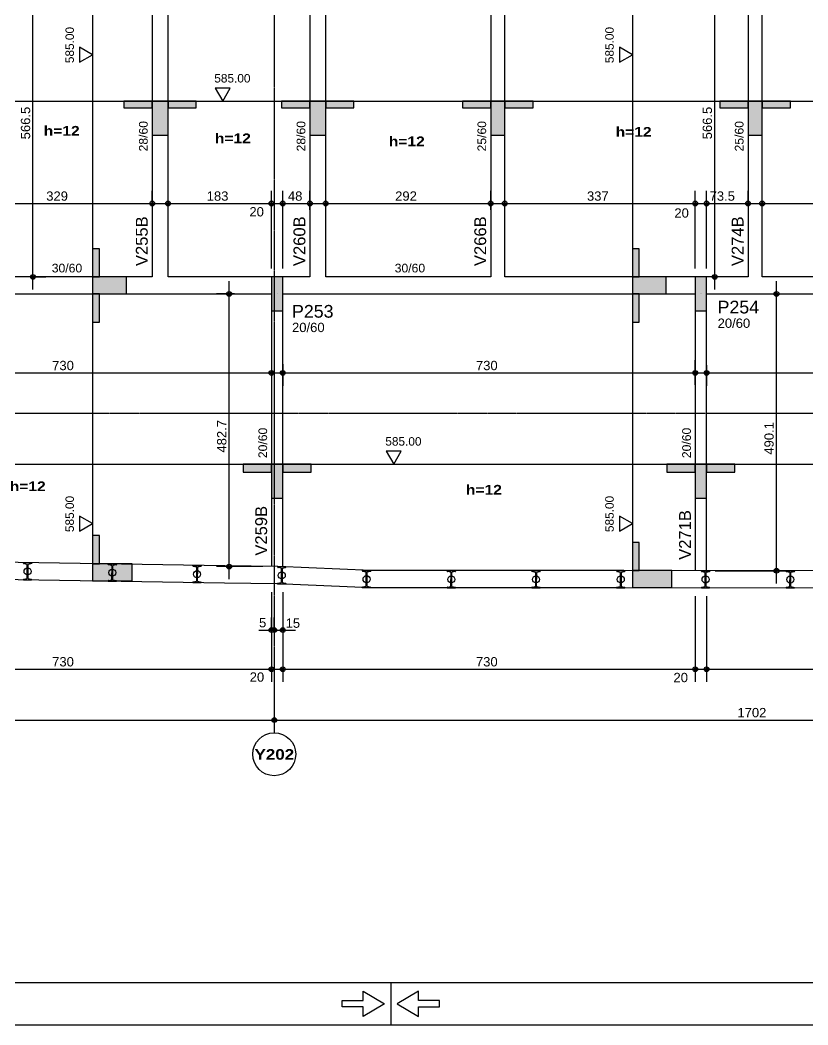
# Model space of a CAD drawing. Extents: x 0 to 13080, y 0 to 6750.
# Drawn here: x 4099 to 5493, y 0 to 1779 of the extents above; entities that cross this region are included whole.
import ezdxf

# ---------------------------------------------------------------- set-up
doc = ezdxf.new("R2010")
doc.units = 0
doc.header["$MEASUREMENT"] = 0
doc.linetypes.add('ESTILO_TQS_0007', pattern=[2.1, 1.5, -0.2, 0.2, -0.2])
for name, color, linetype in [('MTH-179', 1, 'CONTINUOUS'), ('MTH-202', 1, 'CONTINUOUS'), ('MTH-224', 4, 'CONTINUOUS'), ('MTH-230', 1, 'CONTINUOUS'), ('MTH-231', 1, 'CONTINUOUS'), ('MTH-242', 1, 'CONTINUOUS'), ('MTH-COTAS7', 31, 'CONTINUOUS'), ('MTH-DIM-PILAR', 3, 'CONTINUOUS'), ('MTH-DIM-VIGA', 3, 'CONTINUOUS'), ('MTH-EIXO-214', 4, 'CONTINUOUS'), ('MTH-FACE-VIGA', 7, 'CONTINUOUS'), ('MTH-LINHA-CORTE', 5, 'CONTINUOUS'), ('MTH-LINHA-SEÇÃO', 16, 'CONTINUOUS'), ('MTH-MARGEM', 5, 'CONTINUOUS'), ('MTH-PILAR-SEGUE', 5, 'CONTINUOUS'), ('MTH-SIMB_COTA', 3, 'CONTINUOUS'), ('MTH-SOMBRA21', 150, 'CONTINUOUS'), ('MTH-SOMBRA25', 253, 'CONTINUOUS'), ('MTH-TIT1-VIGA', 5, 'CONTINUOUS'), ('MTH-TXT', 4, 'CONTINUOUS'), ('MTH-TXT-NEGRITO', 5, 'CONTINUOUS')]:
    doc.layers.add(name, color=color, linetype=linetype)
doc.styles.add('TQS_ARIAL', font='arial.ttf')
doc.styles.add('TQS_ARIAL_BLACK', font='ariblk.ttf')

msp = doc.modelspace()

# ---------------------------------------------------------------- linework, layer by layer
at = {"layer": 'MTH-179', "linetype": 'Continuous'}
for p, q in [((4755.004952, 75.003475), (4755.004952, 0.003475)), ((0.004952, 0.003475), (13080.004952, 0.003475))]:
    msp.add_line(p, q, dxfattribs=at)
for points in [[(4743.753853, 37.503475), (4706.253853, 15.003475), (4706.253853, 31.878475), (4668.753853, 31.878475), (4668.753853, 43.128475), (4706.253853, 43.128475), (4706.253853, 60.003475), (4743.753853, 37.503475)], [(4766.253853, 37.503475), (4803.753853, 15.003475), (4803.753853, 31.878475), (4841.253853, 31.878475), (4841.253853, 43.128475), (4803.753853, 43.128475), (4803.753853, 60.003475), (4766.253853, 37.503475)]]:
    msp.add_lwpolyline(points, dxfattribs=at)
at = {"layer": 'MTH-224', "linetype": 'Continuous'}
for points in [[(4204.239822, 1704.5194), (4227.187527, 1717.768905), (4204.239822, 1731.017092), (4204.239822, 1704.5194)], [(5159.584491, 1704.5194), (5182.532196, 1717.768905), (5159.584491, 1731.017092), (5159.584491, 1704.5194)], [(4444.344625, 1658.42588), (4457.59413, 1635.478175), (4470.842317, 1658.42588), (4444.344625, 1658.42588)], [(4747.055202, 1015.53517), (4760.304707, 992.587465), (4773.552894, 1015.53517), (4747.055202, 1015.53517)], [(4204.239822, 874.281128), (4227.187527, 887.530633), (4204.239822, 900.77882), (4204.239822, 874.281128)], [(5159.584491, 874.281128), (5182.532196, 887.530633), (5159.584491, 900.77882), (5159.584491, 874.281128)]]:
    msp.add_lwpolyline(points, dxfattribs=at)
at = {"layer": 'MTH-230', "linetype": 'Continuous'}
msp.add_circle((4548.782195, 479.214632), 38, dxfattribs=at)
at = {"layer": 'MTH-231', "linetype": 'Continuous'}
for p, q in [((4104.868925, 817.491996), (4104.874381, 818.427064)), ((4104.874381, 818.427064), (4119.555731, 818.341408)), ((4119.555731, 818.341408), (4119.550276, 817.406339)), ((4111.110717, 815.380838), (4105.46337, 816.733789)), ((4111.568216, 791.150636), (4111.705161, 814.622631)), ((4112.681025, 814.616937), (4112.544088, 791.146369)), ((4118.947024, 816.65512), (4113.284276, 815.368156)), ((4254.84623, 815.322383), (4254.851686, 816.257451)), ((4254.851686, 816.257451), (4269.533036, 816.171795)), ((4261.088022, 813.211225), (4255.440675, 814.564176)), ((4261.545521, 788.981023), (4261.682466, 812.453018)), ((4262.65833, 812.447324), (4262.521393, 788.976756)), ((4268.924329, 814.485507), (4263.261581, 813.198543)), ((4269.533036, 816.171795), (4269.527581, 815.236726)), ((4404.833035, 812.573901), (4404.838491, 813.508969)), ((4404.838491, 813.508969), (4419.519841, 813.423313)), ((4411.074827, 810.462743), (4405.42748, 811.815694)), ((4411.532326, 786.232541), (4411.669271, 809.704536)), ((4412.645135, 809.698842), (4412.508198, 786.228274)), ((4418.911134, 811.737025), (4413.248386, 810.450061)), ((4419.519841, 813.423313), (4419.514386, 812.488244)), ((4554.823483, 810.466592), (4554.828939, 811.40166)), ((4554.828939, 811.40166), (4569.510289, 811.316004)), ((4561.065275, 808.355434), (4555.417928, 809.708385)), ((4561.522774, 784.125232), (4561.659719, 807.597227)), ((4562.635583, 807.591533), (4562.498646, 784.120965)), ((4568.901582, 809.629716), (4563.238834, 808.342752)), ((4569.510289, 811.316004), (4569.504834, 810.380935)), ((4704.787473, 803.702669), (4704.792929, 804.637737)), ((4704.792929, 804.637737), (4719.474279, 804.552081)), ((4711.029265, 801.591511), (4705.381918, 802.944462)), ((4711.486764, 777.361309), (4711.623709, 800.833304)), ((4712.599573, 800.82761), (4712.462636, 777.357042)), ((4718.865572, 802.865793), (4713.202824, 801.578829)), ((4719.474279, 804.552081), (4719.468824, 803.617012)), ((4854.788299, 803.421936), (4854.793755, 804.357004)), ((4854.793755, 804.357004), (4869.475105, 804.271348)), ((4861.030091, 801.310778), (4855.382744, 802.663729)), ((4861.48759, 777.080576), (4861.624535, 800.552571)), ((4862.600399, 800.546877), (4862.463462, 777.076309)), ((4868.866398, 802.58506), (4863.20365, 801.298096)), ((4869.475105, 804.271348), (4869.46965, 803.336279)), ((5004.790435, 803.371753), (5004.795891, 804.306821)), ((5004.795891, 804.306821), (5019.477241, 804.221165)), ((5011.032227, 801.260595), (5005.38488, 802.613546)), ((5018.868534, 802.534877), (5013.205786, 801.247913)), ((5019.477241, 804.221165), (5019.471786, 803.286096)), ((5154.792854, 803.371334), (5154.79831, 804.306402)), ((5154.79831, 804.306402), (5169.47966, 804.220746)), ((5161.034646, 801.260176), (5155.387299, 802.613127)), ((5168.870953, 802.534458), (5163.208205, 801.247494)), ((5169.47966, 804.220746), (5169.474205, 803.285677)), ((5304.794648, 803.26089), (5304.800104, 804.195958)), ((5304.800104, 804.195958), (5319.481454, 804.110302)), ((5311.03644, 801.149732), (5305.389093, 802.502683)), ((5318.872747, 802.424014), (5313.209999, 801.13705)), ((5319.481454, 804.110302), (5319.475999, 803.175233)), ((5454.796442, 803.150445), (5454.801898, 804.085513)), ((5454.801898, 804.085513), (5469.483248, 803.999857)), ((5461.038234, 801.039287), (5455.390887, 802.392238)), ((5468.874541, 802.313569), (5463.211793, 801.026605)), ((5469.483248, 803.999857), (5469.477793, 803.064788)), ((4104.693518, 787.427592), (4104.698974, 788.36266)), ((4119.374868, 787.341935), (4104.693518, 787.427592)), ((4105.302225, 789.113879), (4110.964974, 790.400843)), ((4113.138533, 790.388162), (4118.785879, 789.03521)), ((4119.380324, 788.277003), (4119.374868, 787.341935)), ((4254.670823, 785.257979), (4254.676279, 786.193047)), ((4269.352173, 785.172322), (4254.670823, 785.257979)), ((4255.27953, 786.944266), (4260.942279, 788.23123)), ((4263.115838, 788.218549), (4268.763184, 786.865597)), ((4269.357629, 786.10739), (4269.352173, 785.172322)), ((4404.657628, 782.509497), (4404.663084, 783.444565)), ((4405.266335, 784.195784), (4410.929084, 785.482748)), ((4413.102643, 785.470067), (4418.749989, 784.117115)), ((4419.344434, 783.358908), (4419.338978, 782.42384)), ((4555.256783, 782.088475), (4560.919532, 783.375439)), ((4563.093091, 783.362758), (4568.740437, 782.009806)), ((5011.489726, 777.030393), (5011.626671, 800.502388)), ((5012.602535, 800.496694), (5012.465598, 777.026126)), ((5161.492145, 777.029974), (5161.62909, 800.501969)), ((5162.604954, 800.496275), (5162.468017, 777.025707)), ((5311.493939, 776.91953), (5311.630884, 800.391525)), ((5312.606748, 800.385831), (5312.469811, 776.915263)), ((5461.495733, 776.809085), (5461.632678, 800.28108)), ((5462.608542, 800.275386), (5462.471605, 776.804818)), ((4419.338978, 782.42384), (4404.657628, 782.509497)), ((4554.648076, 780.402188), (4554.653532, 781.337256)), ((4569.329426, 780.316531), (4554.648076, 780.402188)), ((4569.334882, 781.251599), (4569.329426, 780.316531)), ((4704.612066, 773.638265), (4704.617522, 774.573333)), ((4719.293416, 773.552608), (4704.612066, 773.638265)), ((4705.220773, 775.324552), (4710.883522, 776.611516)), ((4713.057081, 776.598835), (4718.704427, 775.245883)), ((4719.298872, 774.487676), (4719.293416, 773.552608)), ((4854.612892, 773.357532), (4854.618348, 774.2926)), ((4869.294242, 773.271875), (4854.612892, 773.357532)), ((4855.221599, 775.043819), (4860.884348, 776.330783)), ((4863.057907, 776.318102), (4868.705253, 774.96515)), ((4869.299698, 774.206943), (4869.294242, 773.271875)), ((5004.615028, 773.307349), (5004.620484, 774.242417)), ((5019.296378, 773.221692), (5004.615028, 773.307349)), ((5005.223735, 774.993636), (5010.886484, 776.2806)), ((5013.060043, 776.267919), (5018.707389, 774.914967)), ((5019.301834, 774.15676), (5019.296378, 773.221692)), ((5154.617447, 773.30693), (5154.622903, 774.241998)), ((5169.298797, 773.221273), (5154.617447, 773.30693)), ((5155.226154, 774.993217), (5160.888903, 776.280181)), ((5163.062462, 776.2675), (5168.709808, 774.914548)), ((5169.304253, 774.156341), (5169.298797, 773.221273)), ((5304.619241, 773.196486), (5304.624697, 774.131554)), ((5319.300591, 773.110829), (5304.619241, 773.196486)), ((5305.227948, 774.882773), (5310.890697, 776.169737)), ((5313.064256, 776.157056), (5318.711602, 774.804104)), ((5319.306047, 774.045897), (5319.300591, 773.110829)), ((5454.621035, 773.086041), (5454.626491, 774.021109)), ((5469.302385, 773.000384), (5454.621035, 773.086041)), ((5455.229742, 774.772328), (5460.892491, 776.059292)), ((5463.06605, 776.046611), (5468.713396, 774.693659)), ((5469.307841, 773.935452), (5469.302385, 773.000384))]:
    msp.add_line(p, q, dxfattribs=at)
for centre in [(4112.124625, 802.8845), (4262.10193, 800.714887), (4412.088735, 797.966405), (4562.079183, 795.859096), (4712.043173, 789.095173), (4862.043999, 788.81444), (5012.046135, 788.764257), (5162.048554, 788.763838), (5312.050348, 788.653394), (5462.052142, 788.542949)]:
    msp.add_circle(centre, 6.2, dxfattribs=at)
for centre, radius, start, end in [((4105.643935, 817.487483), 0.775021, 179.666352, 256.527493), ((4110.930153, 814.627144), 0.775021, 359.666352, 76.527493), ((4113.456034, 814.612407), 0.775021, 102.803943, 179.665084), ((4118.775268, 817.41087), 0.775021, 282.803943, 359.665084), ((4255.62124, 815.31787), 0.775021, 179.666352, 256.527493), ((4260.907458, 812.457531), 0.775021, 359.666352, 76.527493), ((4263.433339, 812.442794), 0.775021, 102.803943, 179.665084), ((4268.752573, 815.241257), 0.775021, 282.803943, 359.665084), ((4405.608045, 812.569388), 0.775021, 179.666352, 256.527493), ((4410.894263, 809.709049), 0.775021, 359.666352, 76.527493), ((4413.420144, 809.694312), 0.775021, 102.803943, 179.665084), ((4418.739378, 812.492775), 0.775021, 282.803943, 359.665084), ((4555.598493, 810.462079), 0.775021, 179.666352, 256.527493), ((4560.884711, 807.60174), 0.775021, 359.666352, 76.527493), ((4563.410592, 807.587003), 0.775021, 102.803943, 179.665084), ((4568.729826, 810.385466), 0.775021, 282.803943, 359.665084), ((4705.562483, 803.698156), 0.775021, 179.666352, 256.527493), ((4710.848701, 800.837817), 0.775021, 359.666352, 76.527493), ((4713.374582, 800.82308), 0.775021, 102.803943, 179.665084), ((4718.693816, 803.621543), 0.775021, 282.803943, 359.665084), ((4855.563309, 803.417423), 0.775021, 179.666352, 256.527493), ((4860.849527, 800.557084), 0.775021, 359.666352, 76.527493), ((4863.375408, 800.542347), 0.775021, 102.803943, 179.665084), ((4868.694642, 803.34081), 0.775021, 282.803943, 359.665084), ((5005.565445, 803.36724), 0.775021, 179.666352, 256.527493), ((5010.851663, 800.506901), 0.775021, 359.666352, 76.527493), ((5013.377544, 800.492164), 0.775021, 102.803943, 179.665084), ((5018.696778, 803.290627), 0.775021, 282.803943, 359.665084), ((5155.567864, 803.366821), 0.775021, 179.666352, 256.527493), ((5160.854082, 800.506482), 0.775021, 359.666352, 76.527493), ((5163.379963, 800.491745), 0.775021, 102.803943, 179.665084), ((5168.699197, 803.290208), 0.775021, 282.803943, 359.665084), ((5305.569658, 803.256377), 0.775021, 179.666352, 256.527493), ((5310.855876, 800.396038), 0.775021, 359.666352, 76.527493), ((5313.381757, 800.381301), 0.775021, 102.803943, 179.665084), ((5318.700991, 803.179764), 0.775021, 282.803943, 359.665084), ((5455.571452, 803.145932), 0.775021, 179.666352, 256.527493), ((5460.85767, 800.285593), 0.775021, 359.666352, 76.527493), ((5463.383551, 800.270856), 0.775021, 102.803943, 179.665084), ((5468.702785, 803.069319), 0.775021, 282.803943, 359.665084), ((4105.473983, 788.35813), 0.775021, 102.803943, 179.665084), ((4110.793214, 791.156596), 0.775025, 282.804082, 359.770246), ((4113.319097, 791.141856), 0.775021, 179.666352, 256.527493), ((4118.605316, 788.281516), 0.775021, 359.666352, 76.527493), ((4255.451288, 786.188517), 0.775021, 102.803943, 179.665084), ((4260.770519, 788.986983), 0.775025, 282.804082, 359.770246), ((4263.296402, 788.972243), 0.775021, 179.666352, 256.527493), ((4268.582621, 786.111903), 0.775021, 359.666352, 76.527493), ((4405.438093, 783.440035), 0.775021, 102.803943, 179.665084), ((4410.757324, 786.238501), 0.775025, 282.804082, 359.770246), ((4413.283207, 786.223761), 0.775021, 179.666352, 256.527493), ((4418.569426, 783.363421), 0.775021, 359.666352, 76.527493), ((4560.747772, 784.131192), 0.775025, 282.804082, 359.770246), ((4563.273655, 784.116452), 0.775021, 179.666352, 256.527493), ((4555.428541, 781.332726), 0.775021, 102.803943, 179.665084), ((4568.559874, 781.256112), 0.775021, 359.666352, 76.527493), ((4705.392531, 774.568803), 0.775021, 102.803943, 179.665084), ((4710.711762, 777.367269), 0.775025, 282.804082, 359.770246), ((4713.237645, 777.352529), 0.775021, 179.666352, 256.527493), ((4718.523864, 774.492189), 0.775021, 359.666352, 76.527493), ((4855.393357, 774.28807), 0.775021, 102.803943, 179.665084), ((4860.712588, 777.086536), 0.775025, 282.804082, 359.770246), ((4863.238471, 777.071796), 0.775021, 179.666352, 256.527493), ((4868.52469, 774.211456), 0.775021, 359.666352, 76.527493), ((5005.395493, 774.237887), 0.775021, 102.803943, 179.665084), ((5010.714724, 777.036353), 0.775025, 282.804082, 359.770246), ((5013.240607, 777.021613), 0.775021, 179.666352, 256.527493), ((5018.526826, 774.161273), 0.775021, 359.666352, 76.527493), ((5155.397912, 774.237468), 0.775021, 102.803943, 179.665084), ((5160.717143, 777.035934), 0.775025, 282.804082, 359.770246), ((5163.243026, 777.021194), 0.775021, 179.666352, 256.527493), ((5168.529245, 774.160854), 0.775021, 359.666352, 76.527493), ((5305.399706, 774.127024), 0.775021, 102.803943, 179.665084), ((5310.718937, 776.92549), 0.775025, 282.804082, 359.770246), ((5313.24482, 776.91075), 0.775021, 179.666352, 256.527493), ((5318.531039, 774.05041), 0.775021, 359.666352, 76.527493), ((5455.4015, 774.016579), 0.775021, 102.803943, 179.665084), ((5460.720731, 776.815045), 0.775025, 282.804082, 359.770246), ((5463.246614, 776.800305), 0.775021, 179.666352, 256.527493), ((5468.532833, 773.939965), 0.775021, 359.666352, 76.527493)]:
    msp.add_arc(centre, radius, start, end, dxfattribs=at)
at = {"layer": 'MTH-242', "linetype": 'Continuous'}
for p, q in [((4553.782865, 1294.235467), (4553.782865, 1294.235467)), ((4554.102748, 1294.235502), (4554.102748, 1294.235502)), ((5303.782865, 1294.235467), (5303.782865, 1294.235467)), ((5304.102748, 1294.235502), (5304.102748, 1294.235502))]:
    msp.add_line(p, q, dxfattribs=at)
at = {"layer": 'MTH-COTAS7', "linetype": 'Continuous'}
for p, q in [((4121.721452, 1301.735539), (4121.721452, 1913.235538)), ((5328.363234, 1301.735539), (5328.363234, 1913.235538)), ((4332.782957, 1450.014045), (4332.782957, 1476.735502)), ((4360.782957, 1443.580451), (4360.782957, 1476.735502)), ((4543.782865, 1339.235502), (4543.782865, 1476.735502)), ((4543.782865, 1339.235502), (4543.782865, 1476.735502)), ((4563.782865, 1339.235502), (4563.782865, 1476.735502)), ((4563.782865, 1339.235502), (4563.782865, 1476.735502)), ((4611.782195, 1442.795211), (4611.782195, 1476.735502)), ((4639.782195, 1420.880692), (4639.782195, 1476.735502)), ((4931.782195, 1443.332952), (4931.782195, 1476.735502)), ((4956.782195, 1443.332952), (4956.782195, 1476.735502)), ((5293.782865, 1339.235502), (5293.782865, 1476.735502)), ((5293.782865, 1339.235502), (5293.782865, 1476.735502)), ((5313.782865, 1339.235502), (5313.782865, 1476.735502)), ((5313.782865, 1339.235502), (5313.782865, 1476.735502)), ((5387.282195, 1453.349431), (5387.282195, 1476.735502)), ((5412.282195, 1447.439297), (5412.282195, 1476.735502)), ((3981.281389, 1454.235502), (4355.282957, 1454.235502)), ((4338.282957, 1454.235502), (4566.282865, 1454.235502)), ((4521.282865, 1454.235502), (4586.282865, 1454.235502)), ((4541.282865, 1454.235502), (4634.282195, 1454.235502)), ((4617.282195, 1454.235502), (4954.282195, 1454.235502)), ((4934.282195, 1454.235502), (5316.282865, 1454.235502)), ((5271.282865, 1454.235502), (5336.282865, 1454.235502)), ((5291.282865, 1454.235502), (5409.782195, 1454.235502)), ((5389.782195, 1454.235502), (5865.282195, 1454.235502)), ((4122.394373, 1324.235539), (4144.221452, 1324.235539)), ((4468.979293, 789.046128), (4468.979293, 1316.735502)), ((5372.282195, 1324.235539), (5305.863234, 1324.235539)), ((5437.594084, 781.638964), (5437.594084, 1316.735502)), ((4478.534479, 1294.235502), (4446.479293, 1294.235502)), ((5414.782195, 1294.235502), (5460.094084, 1294.235502)), ((5293.782865, 1133.474607), (5293.782865, 1176.735502)), ((4563.782865, 1169.552417), (4563.782865, 1131.735502)), ((5313.782865, 1167.787988), (5313.782865, 1131.735502)), ((3791.282865, 1154.235502), (4566.282865, 1154.235502)), ((4541.282865, 1154.235502), (5316.282865, 1154.235502)), ((4543.782865, 1142.361672), (4543.782865, 1131.735502)), ((5291.282865, 1154.235502), (6066.282865, 1154.235502)), ((4528.782865, 811.546128), (4446.479293, 811.546128)), ((5328.782865, 804.138964), (5460.094084, 804.138964)), ((4543.782865, 766.304087), (4543.782865, 607.214632)), ((4563.782865, 766.003215), (4563.782865, 607.214632)), ((4543.782865, 751.304087), (4543.782865, 607.214632)), ((4563.782865, 751.003215), (4563.782865, 607.214632)), ((5293.782865, 759.179872), (5293.782865, 607.214632)), ((5313.782865, 759.164265), (5313.782865, 607.214632)), ((5293.782865, 744.179872), (5293.782865, 607.214632)), ((5313.782865, 744.164265), (5313.782865, 607.214632)), ((4543.782865, 701.75936), (4543.782865, 721.437533)), ((4548.782195, 699.930512), (4548.782195, 721.437533)), ((4548.782195, 699.930512), (4548.782195, 721.437533)), ((4521.282865, 698.937533), (4571.282195, 698.937533)), ((4526.282195, 698.937533), (4586.282865, 698.937533)), ((4563.782865, 702.576875), (4563.782865, 676.437533)), ((3791.282865, 629.714632), (4566.282865, 629.714632)), ((4521.282865, 629.714632), (4586.282865, 629.714632)), ((4541.282865, 629.714632), (5316.282865, 629.714632)), ((5271.282865, 629.714632), (5336.282865, 629.714632)), ((5291.282865, 629.714632), (6066.282865, 629.714632)), ((4548.782195, 552.522478), (4548.782195, 517.214632)), ((4548.782195, 552.522478), (4548.782195, 517.214632)), ((3573.282195, 539.714632), (4571.282195, 539.714632)), ((4526.282195, 539.714632), (6273.282195, 539.714632))]:
    msp.add_line(p, q, dxfattribs=at)
at = {"layer": 'MTH-EIXO-214', "linetype": 'ESTILO_TQS_0007'}
for p, q in [((4548.782195, 6324.951479), (4548.782195, 517.214632)), ((673.355745, 1083.235465), (8996.284341, 1083.235465))]:
    msp.add_line(p, q, dxfattribs=at)
at = {"layer": 'MTH-FACE-VIGA', "linetype": 'Continuous'}
for points in [[(4332.782957, 1890.735501), (4332.782957, 1324.235502)], [(4360.782957, 1324.235502), (4360.782957, 1890.735539)], [(4611.782195, 1890.735501), (4611.782195, 1324.235502)], [(4639.782195, 1324.235502), (4639.782195, 1890.73553)], [(4931.782195, 1890.735538), (4931.782195, 1324.235502)], [(4956.782195, 1324.235502), (4956.782195, 1890.735501)], [(5387.282195, 1890.735501), (5387.282195, 1324.235502)], [(5412.282195, 1324.235502), (5412.282195, 1890.735501)], [(4332.782957, 1324.235502), (4003.781389, 1324.235502)], [(4544.102748, 1324.235502), (4360.782957, 1324.235502)], [(4611.782195, 1324.235502), (4564.102748, 1324.235502)], [(4931.782195, 1324.235502), (4639.782195, 1324.235502)], [(5294.102748, 1324.235502), (4956.782195, 1324.235502)], [(5387.282195, 1324.235502), (5314.102748, 1324.235502)], [(5842.782195, 1324.235502), (5412.282195, 1324.235502)], [(3989.781389, 1294.235502), (4346.782957, 1294.235502)], [(4346.782957, 1294.235502), (4544.102748, 1294.235502)], [(4564.102748, 1294.235502), (4625.782195, 1294.235502)], [(4625.782195, 1294.235502), (4944.282195, 1294.235502)], [(4944.282195, 1294.235502), (5294.102748, 1294.235502)], [(5314.102748, 1294.235502), (5399.782195, 1294.235502)], [(5399.782195, 1294.235502), (5855.282195, 1294.235502)], [(4543.782865, 1264.235502), (4543.782865, 811.546128)], [(4563.782865, 811.276869), (4563.782865, 1264.235502)], [(5293.782865, 1264.235502), (5293.782865, 804.152861)], [(5313.782865, 804.138964), (5313.782865, 1264.235502)]]:
    msp.add_lwpolyline(points, dxfattribs=at)
at = {"layer": 'MTH-LINHA-CORTE', "linetype": 'Continuous'}
for p, q in [((4461.219579, 812.661941), (3906.269521, 821.760685)), ((4554.828175, 811.401698), (4461.219579, 812.661941)), ((4719.473515, 804.552118), (4554.828175, 811.401698)), ((5167.517509, 804.278406), (4719.473515, 804.552118)), ((5630.563379, 803.917089), (5167.517509, 804.278406)), ((3906.0197, 791.761725), (4460.727777, 782.665972)), ((4460.727777, 782.665972), (4554.002596, 781.410094)), ((4554.002596, 781.410094), (4718.840595, 774.552499)), ((4718.840595, 774.552499), (5167.499181, 774.278411)), ((5167.499181, 774.278411), (5630.380364, 773.917222))]:
    msp.add_line(p, q, dxfattribs=at)
at = {"layer": 'MTH-LINHA-SEÇÃO', "linetype": 'Continuous'}
for p, q in [((4227.187527, 4933.718199), (4227.187527, 786.495418)), ((5182.532196, 4938.622769), (5182.532196, 774.266681)), ((1085.927134, 1635.478175), (8679.057644, 1635.478175)), ((1085.927134, 992.587465), (8750.247429, 992.587465))]:
    msp.add_line(p, q, dxfattribs=at)
for points in [[(4332.782957, 1623.478175), (4332.782957, 1635.478175), (4282.782957, 1635.478175), (4282.782957, 1623.478175), (4332.782957, 1623.478175)], [(4360.782957, 1635.478175), (4332.782957, 1635.478175), (4332.782957, 1575.478175), (4360.782957, 1575.478175), (4360.782957, 1635.478175)], [(4410.782957, 1623.478175), (4410.782957, 1635.478175), (4360.782957, 1635.478175), (4360.782957, 1623.478175), (4410.782957, 1623.478175)], [(4611.782195, 1623.478175), (4611.782195, 1635.478175), (4561.782195, 1635.478175), (4561.782195, 1623.478175), (4611.782195, 1623.478175)], [(4639.782195, 1635.478175), (4611.782195, 1635.478175), (4611.782195, 1575.478175), (4639.782195, 1575.478175), (4639.782195, 1635.478175)], [(4689.782195, 1623.478175), (4689.782195, 1635.478175), (4639.782195, 1635.478175), (4639.782195, 1623.478175), (4689.782195, 1623.478175)], [(4931.782195, 1623.478175), (4931.782195, 1635.478175), (4881.782195, 1635.478175), (4881.782195, 1623.478175), (4931.782195, 1623.478175)], [(4956.782195, 1635.478175), (4931.782195, 1635.478175), (4931.782195, 1575.478175), (4956.782195, 1575.478175), (4956.782195, 1635.478175)], [(5006.782195, 1623.478175), (5006.782195, 1635.478175), (4956.782195, 1635.478175), (4956.782195, 1623.478175), (5006.782195, 1623.478175)], [(5387.282195, 1623.478175), (5387.282195, 1635.478175), (5337.282195, 1635.478175), (5337.282195, 1623.478175), (5387.282195, 1623.478175)], [(5412.282195, 1635.478175), (5387.282195, 1635.478175), (5387.282195, 1575.478175), (5412.282195, 1575.478175), (5412.282195, 1635.478175)], [(5462.282195, 1623.478175), (5462.282195, 1635.478175), (5412.282195, 1635.478175), (5412.282195, 1623.478175), (5462.282195, 1623.478175)], [(4239.187527, 1374.235539), (4227.187527, 1374.235539), (4227.187527, 1324.235539), (4239.187527, 1324.235539), (4239.187527, 1374.235539)], [(5194.532196, 1374.235539), (5182.532196, 1374.235539), (5182.532196, 1324.235539), (5194.532196, 1324.235539), (5194.532196, 1374.235539)], [(4227.187527, 1324.235539), (4227.187527, 1294.235539), (4287.187527, 1294.235539), (4287.187527, 1324.235539), (4227.187527, 1324.235539)], [(5182.532196, 1324.235539), (5182.532196, 1294.235539), (5242.532196, 1294.235539), (5242.532196, 1324.235539), (5182.532196, 1324.235539)], [(4239.187527, 1294.235539), (4227.187527, 1294.235539), (4227.187527, 1244.235539), (4239.187527, 1244.235539), (4239.187527, 1294.235539)], [(5194.532196, 1294.235539), (5182.532196, 1294.235539), (5182.532196, 1244.235539), (5194.532196, 1244.235539), (5194.532196, 1294.235539)], [(4543.782865, 992.587502), (4493.782865, 992.587502), (4493.782865, 978.587502), (4543.782865, 978.587502), (4543.782865, 992.587502)], [(4563.782865, 992.587502), (4543.782865, 992.587502), (4543.782865, 932.587502), (4563.782865, 932.587502), (4563.782865, 992.587502)], [(4613.782865, 992.587502), (4563.782865, 992.587502), (4563.782865, 978.587502), (4613.782865, 978.587502), (4613.782865, 992.587502)], [(5293.782865, 992.587502), (5243.782865, 992.587502), (5243.782865, 978.587502), (5293.782865, 978.587502), (5293.782865, 992.587502)], [(5313.782865, 992.587502), (5293.782865, 992.587502), (5293.782865, 932.587502), (5313.782865, 932.587502), (5313.782865, 992.587502)], [(5363.782865, 992.587502), (5313.782865, 992.587502), (5313.782865, 978.587502), (5363.782865, 978.587502), (5363.782865, 992.587502)], [(4239.187527, 866.499039), (4227.187527, 866.499039), (4227.187527, 816.499039), (4239.187527, 816.499039), (4239.187527, 866.499039)], [(5194.532196, 854.266681), (5182.532196, 854.266681), (5182.532196, 804.266681), (5194.532196, 804.266681), (5194.532196, 854.266681)], [(4227.187527, 816.499039), (4227.187527, 786.499039), (4297.187527, 786.499039), (4297.187527, 816.499039), (4227.187527, 816.499039)], [(5182.532196, 804.266681), (5182.532196, 774.266681), (5252.532196, 774.266681), (5252.532196, 804.266681), (5182.532196, 804.266681)]]:
    msp.add_lwpolyline(points, dxfattribs=at)
at = {"layer": 'MTH-MARGEM', "linetype": 'Continuous'}
msp.add_line((262.504952, 75.003475), (13005.004952, 75.003475), dxfattribs=at)
at = {"layer": 'MTH-PILAR-SEGUE', "linetype": 'Continuous'}
for points in [[(4543.782865, 1264.235502), (4563.782865, 1264.235502), (4563.782865, 1324.235502), (4543.782865, 1324.235502), (4543.782865, 1264.235502)], [(5293.782865, 1264.235502), (5313.782865, 1264.235502), (5313.782865, 1324.235502), (5293.782865, 1324.235502), (5293.782865, 1264.235502)]]:
    msp.add_lwpolyline(points, dxfattribs=at)
at = {"layer": 'MTH-SIMB_COTA', "linetype": 'Continuous'}
for centre, radius in [((4332.782957, 1454.235502), 4.200001), ((4332.782957, 1454.235502), 2.1), ((4360.782957, 1454.235502), 4.200001), ((4360.782957, 1454.235502), 2.1), ((4543.782865, 1454.235502), 4.200001), ((4543.782865, 1454.235502), 4.200001), ((4543.782865, 1454.235502), 2.1), ((4543.782865, 1454.235502), 2.1), ((4563.782865, 1454.235502), 4.200001), ((4563.782865, 1454.235502), 4.200001), ((4563.782865, 1454.235502), 2.1), ((4563.782865, 1454.235502), 2.1), ((4611.782195, 1454.235502), 4.200001), ((4611.782195, 1454.235502), 2.1), ((4639.782195, 1454.235502), 4.200001), ((4639.782195, 1454.235502), 2.1), ((4931.782195, 1454.235502), 4.200001), ((4931.782195, 1454.235502), 2.1), ((4956.782195, 1454.235502), 4.200001), ((4956.782195, 1454.235502), 2.1), ((5293.782865, 1454.235502), 4.200001), ((5293.782865, 1454.235502), 4.200001), ((5293.782865, 1454.235502), 2.1), ((5293.782865, 1454.235502), 2.1), ((5313.782865, 1454.235502), 4.200001), ((5313.782865, 1454.235502), 4.200001), ((5313.782865, 1454.235502), 2.1), ((5313.782865, 1454.235502), 2.1), ((5387.282195, 1454.235502), 4.200001), ((5387.282195, 1454.235502), 2.1), ((5412.282195, 1454.235502), 4.200001), ((5412.282195, 1454.235502), 2.1), ((4121.721452, 1324.235539), 4.200001), ((4121.721452, 1324.235539), 2.1), ((5328.363234, 1324.235539), 4.200001), ((5328.363234, 1324.235539), 2.1), ((4468.979293, 1294.235502), 4.200001), ((4468.979293, 1294.235502), 2.1), ((5437.594084, 1294.235502), 4.200001), ((5437.594084, 1294.235502), 2.1), ((4543.782865, 1154.235502), 4.200001), ((4543.782865, 1154.235502), 2.1), ((4563.782865, 1154.235502), 4.200001), ((4563.782865, 1154.235502), 2.1), ((5293.782865, 1154.235502), 4.200001), ((5293.782865, 1154.235502), 2.1), ((5313.782865, 1154.235502), 4.200001), ((5313.782865, 1154.235502), 2.1), ((4468.979293, 811.546128), 4.200001), ((4468.979293, 811.546128), 2.1), ((5437.594084, 804.138964), 4.200001), ((5437.594084, 804.138964), 2.1), ((4543.782865, 698.937533), 4.200001), ((4543.782865, 698.937533), 2.1), ((4548.782195, 698.937533), 4.200001), ((4548.782195, 698.937533), 4.200001), ((4548.782195, 698.937533), 2.1), ((4548.782195, 698.937533), 2.1), ((4563.782865, 698.937533), 4.200001), ((4563.782865, 698.937533), 2.1), ((4543.782865, 629.714632), 4.200001), ((4543.782865, 629.714632), 4.200001), ((4543.782865, 629.714632), 2.1), ((4543.782865, 629.714632), 2.1), ((4563.782865, 629.714632), 4.200001), ((4563.782865, 629.714632), 4.200001), ((4563.782865, 629.714632), 2.1), ((4563.782865, 629.714632), 2.1), ((5293.782865, 629.714632), 4.200001), ((5293.782865, 629.714632), 4.200001), ((5293.782865, 629.714632), 2.1), ((5293.782865, 629.714632), 2.1), ((5313.782865, 629.714632), 4.200001), ((5313.782865, 629.714632), 4.200001), ((5313.782865, 629.714632), 2.1), ((5313.782865, 629.714632), 2.1), ((4548.782195, 539.714632), 4.200001), ((4548.782195, 539.714632), 4.200001), ((4548.782195, 539.714632), 2.1), ((4548.782195, 539.714632), 2.1)]:
    msp.add_circle(centre, radius, dxfattribs=at)
at = {"layer": 'MTH-SOMBRA21', "linetype": 'Continuous'}
for points in [[(4332.782957, 1623.478175), (4332.782957, 1635.478175), (4282.782957, 1635.478175)], [(4332.782957, 1623.478175), (4282.782957, 1635.478175), (4282.782957, 1623.478175)], [(4332.782957, 1623.478175), (4282.782957, 1623.478175), (4332.782957, 1623.478175)], [(4360.782957, 1635.478175), (4332.782957, 1635.478175), (4332.782957, 1575.478175)], [(4360.782957, 1635.478175), (4332.782957, 1575.478175), (4360.782957, 1575.478175)], [(4410.782957, 1623.478175), (4410.782957, 1635.478175), (4360.782957, 1635.478175)], [(4410.782957, 1623.478175), (4360.782957, 1635.478175), (4360.782957, 1623.478175)], [(4360.782957, 1635.478175), (4360.782957, 1575.478175), (4360.782957, 1635.478175)], [(4410.782957, 1623.478175), (4360.782957, 1623.478175), (4410.782957, 1623.478175)], [(4611.782195, 1623.478175), (4611.782195, 1635.478175), (4561.782195, 1635.478175)], [(4611.782195, 1623.478175), (4561.782195, 1635.478175), (4561.782195, 1623.478175)], [(4611.782195, 1623.478175), (4561.782195, 1623.478175), (4611.782195, 1623.478175)], [(4639.782195, 1635.478175), (4611.782195, 1635.478175), (4611.782195, 1575.478175)], [(4639.782195, 1635.478175), (4611.782195, 1575.478175), (4639.782195, 1575.478175)], [(4689.782195, 1623.478175), (4689.782195, 1635.478175), (4639.782195, 1635.478175)], [(4689.782195, 1623.478175), (4639.782195, 1635.478175), (4639.782195, 1623.478175)], [(4639.782195, 1635.478175), (4639.782195, 1575.478175), (4639.782195, 1635.478175)], [(4689.782195, 1623.478175), (4639.782195, 1623.478175), (4689.782195, 1623.478175)], [(4931.782195, 1623.478175), (4931.782195, 1635.478175), (4881.782195, 1635.478175)], [(4931.782195, 1623.478175), (4881.782195, 1635.478175), (4881.782195, 1623.478175)], [(4931.782195, 1623.478175), (4881.782195, 1623.478175), (4931.782195, 1623.478175)], [(4956.782195, 1635.478175), (4931.782195, 1635.478175), (4931.782195, 1575.478175)], [(4956.782195, 1635.478175), (4931.782195, 1575.478175), (4956.782195, 1575.478175)], [(5006.782195, 1623.478175), (5006.782195, 1635.478175), (4956.782195, 1635.478175)], [(5006.782195, 1623.478175), (4956.782195, 1635.478175), (4956.782195, 1623.478175)], [(4956.782195, 1635.478175), (4956.782195, 1575.478175), (4956.782195, 1635.478175)], [(5006.782195, 1623.478175), (4956.782195, 1623.478175), (5006.782195, 1623.478175)], [(5387.282195, 1623.478175), (5387.282195, 1635.478175), (5337.282195, 1635.478175)], [(5387.282195, 1623.478175), (5337.282195, 1635.478175), (5337.282195, 1623.478175)], [(5387.282195, 1623.478175), (5337.282195, 1623.478175), (5387.282195, 1623.478175)], [(5412.282195, 1635.478175), (5387.282195, 1635.478175), (5387.282195, 1575.478175)], [(5412.282195, 1635.478175), (5387.282195, 1575.478175), (5412.282195, 1575.478175)], [(5462.282195, 1623.478175), (5462.282195, 1635.478175), (5412.282195, 1635.478175)], [(5462.282195, 1623.478175), (5412.282195, 1635.478175), (5412.282195, 1623.478175)], [(5412.282195, 1635.478175), (5412.282195, 1575.478175), (5412.282195, 1635.478175)], [(5462.282195, 1623.478175), (5412.282195, 1623.478175), (5462.282195, 1623.478175)], [(4239.187527, 1374.235539), (4227.187527, 1374.235539), (4227.187527, 1324.235539)], [(4239.187527, 1374.235539), (4227.187527, 1324.235539), (4239.187527, 1324.235539)], [(4239.187527, 1374.235539), (4239.187527, 1324.235539), (4239.187527, 1374.235539)], [(5194.532196, 1374.235539), (5182.532196, 1374.235539), (5182.532196, 1324.235539)], [(5194.532196, 1374.235539), (5182.532196, 1324.235539), (5194.532196, 1324.235539)], [(5194.532196, 1374.235539), (5194.532196, 1324.235539), (5194.532196, 1374.235539)], [(4227.187527, 1324.235539), (4227.187527, 1294.235539), (4287.187527, 1294.235539)], [(4227.187527, 1324.235539), (4287.187527, 1294.235539), (4287.187527, 1324.235539)], [(4227.187527, 1324.235539), (4287.187527, 1324.235539), (4227.187527, 1324.235539)], [(5182.532196, 1324.235539), (5182.532196, 1294.235539), (5242.532196, 1294.235539)], [(5182.532196, 1324.235539), (5242.532196, 1294.235539), (5242.532196, 1324.235539)], [(5182.532196, 1324.235539), (5242.532196, 1324.235539), (5182.532196, 1324.235539)], [(4239.187527, 1294.235539), (4227.187527, 1294.235539), (4227.187527, 1244.235539)], [(4239.187527, 1294.235539), (4227.187527, 1244.235539), (4239.187527, 1244.235539)], [(4239.187527, 1294.235539), (4239.187527, 1244.235539), (4239.187527, 1294.235539)], [(5194.532196, 1294.235539), (5182.532196, 1294.235539), (5182.532196, 1244.235539)], [(5194.532196, 1294.235539), (5182.532196, 1244.235539), (5194.532196, 1244.235539)], [(5194.532196, 1294.235539), (5194.532196, 1244.235539), (5194.532196, 1294.235539)], [(4543.782865, 992.587502), (4493.782865, 992.587502), (4493.782865, 978.587502)], [(4543.782865, 992.587502), (4493.782865, 978.587502), (4543.782865, 978.587502)], [(4563.782865, 992.587502), (4543.782865, 992.587502), (4543.782865, 932.587502)], [(4563.782865, 992.587502), (4543.782865, 932.587502), (4563.782865, 932.587502)], [(4543.782865, 992.587502), (4543.782865, 978.587502), (4543.782865, 992.587502)], [(4563.782865, 992.587502), (4563.782865, 932.587502), (4563.782865, 992.587502)], [(4613.782865, 992.587502), (4563.782865, 992.587502), (4563.782865, 978.587502)], [(4613.782865, 992.587502), (4563.782865, 978.587502), (4613.782865, 978.587502)], [(4613.782865, 992.587502), (4613.782865, 978.587502), (4613.782865, 992.587502)], [(5293.782865, 992.587502), (5243.782865, 992.587502), (5243.782865, 978.587502)], [(5293.782865, 992.587502), (5243.782865, 978.587502), (5293.782865, 978.587502)], [(5313.782865, 992.587502), (5293.782865, 992.587502), (5293.782865, 932.587502)], [(5313.782865, 992.587502), (5293.782865, 932.587502), (5313.782865, 932.587502)], [(5293.782865, 992.587502), (5293.782865, 978.587502), (5293.782865, 992.587502)], [(5313.782865, 992.587502), (5313.782865, 932.587502), (5313.782865, 992.587502)], [(5363.782865, 992.587502), (5313.782865, 992.587502), (5313.782865, 978.587502)], [(5363.782865, 992.587502), (5313.782865, 978.587502), (5363.782865, 978.587502)], [(5363.782865, 992.587502), (5363.782865, 978.587502), (5363.782865, 992.587502)], [(4239.187527, 866.499039), (4227.187527, 866.499039), (4227.187527, 816.499039)], [(4239.187527, 866.499039), (4227.187527, 816.499039), (4239.187527, 816.499039)], [(4239.187527, 866.499039), (4239.187527, 816.499039), (4239.187527, 866.499039)], [(5194.532196, 854.266681), (5182.532196, 854.266681), (5182.532196, 804.266681)], [(5194.532196, 854.266681), (5182.532196, 804.266681), (5194.532196, 804.266681)], [(5194.532196, 854.266681), (5194.532196, 804.266681), (5194.532196, 854.266681)], [(4227.187527, 816.499039), (4227.187527, 786.499039), (4297.187527, 786.499039)], [(4227.187527, 816.499039), (4297.187527, 786.499039), (4297.187527, 816.499039)], [(4227.187527, 816.499039), (4297.187527, 816.499039), (4227.187527, 816.499039)], [(5182.532196, 804.266681), (5182.532196, 774.266681), (5252.532196, 774.266681)], [(5182.532196, 804.266681), (5252.532196, 774.266681), (5252.532196, 804.266681)], [(5182.532196, 804.266681), (5252.532196, 804.266681), (5182.532196, 804.266681)]]:
    msp.add_solid(points, dxfattribs=at)
at = {"layer": 'MTH-SOMBRA25', "linetype": 'Continuous'}
for points in [[(4543.782865, 1264.235502), (4563.782865, 1264.235502), (4563.782865, 1324.235502)], [(4543.782865, 1264.235502), (4563.782865, 1324.235502), (4543.782865, 1324.235502)], [(4543.782865, 1264.235502), (4543.782865, 1324.235502), (4543.782865, 1264.235502)], [(5293.782865, 1264.235502), (5313.782865, 1264.235502), (5313.782865, 1324.235502)], [(5293.782865, 1264.235502), (5313.782865, 1324.235502), (5293.782865, 1324.235502)], [(5293.782865, 1264.235502), (5293.782865, 1324.235502), (5293.782865, 1264.235502)]]:
    msp.add_solid(points, dxfattribs=at)

# ---------------------------------------------------------------- texts
at = {"layer": 'MTH-202', "linetype": 'Continuous', "style": 'TQS_ARIAL'}
for s, p in [('P254', (5333.400505, 1259.60692)), ('P253', (4580.188219, 1252.111584))]:
    msp.add_text(s, height=22.5, dxfattribs=at).set_placement(p)
at = {"layer": 'MTH-COTAS7', "linetype": 'Continuous', "style": 'TQS_ARIAL'}
for s, p in [('566.5', (4116.771452, 1567.885539)), ('566.5', (5323.413234, 1567.885539)), ('482.7', (4464.029293, 1013.290815)), ('490.1', (5432.644084, 1009.587233))]:
    msp.add_text(s, height=16.5, rotation=90, dxfattribs=at).set_placement(p)
for s, p in [('329', (4145.182173, 1459.185502)), ('183', (4429.182911, 1459.185502)), ('48', (4572.93253, 1459.185502)), ('292', (4762.682195, 1459.185502)), ('337', (5102.18253, 1459.185502)), ('73.5', (5319.18253, 1459.185502)), ('20', (4504.747535, 1431.348029)), ('20', (5256.888879, 1429.206685)), ('730', (4155.682865, 1159.185502)), ('730', (4905.682865, 1159.185502)), ('5', (4521.782871, 703.887533)), ('15', (4568.858781, 703.049594)), ('730', (4155.682865, 634.664632)), ('730', (4905.682865, 634.664632)), ('20', (4505.282871, 607.630095)), ('20', (5255.282871, 606.785266)), ('1702', (5368.432195, 544.664632))]:
    msp.add_text(s, height=16.5, dxfattribs=at).set_placement(p)
at = {"layer": 'MTH-DIM-PILAR', "linetype": 'Continuous', "style": 'TQS_ARIAL'}
for p in [(5333.400505, 1234.10692), (4580.188219, 1226.611584)]:
    msp.add_text('20/60', height=16.5, dxfattribs=at).set_placement(p)
at = {"layer": 'MTH-DIM-VIGA', "linetype": 'Continuous', "style": 'TQS_ARIAL'}
for s, p in [('28/60', (4324.782957, 1546.478175)), ('28/60', (4603.782195, 1546.478175)), ('25/60', (4923.782195, 1546.478175)), ('25/60', (5379.282195, 1546.478175)), ('20/60', (4536.102748, 1003.459575)), ('20/60', (5286.102748, 1003.459575))]:
    msp.add_text(s, height=15.4, rotation=90, dxfattribs=at).set_placement(p)
for p in [(4154.987943, 1332.235502), (4761.915548, 1332.235502)]:
    msp.add_text('30/60', height=15.4, dxfattribs=at).set_placement(p)
at = {"layer": 'MTH-TIT1-VIGA', "linetype": 'Continuous', "style": 'TQS_ARIAL'}
for s, p in [('V255B', (4324.782957, 1343.485502)), ('V260B', (4603.782195, 1343.485502)), ('V266B', (4923.782195, 1343.485502)), ('V274B', (5379.282195, 1343.485502)), ('V259B', (4536.102748, 830.796128)), ('V271B', (5286.102748, 823.402861))]:
    msp.add_text(s, height=21, rotation=90, dxfattribs=at).set_placement(p)
at = {"layer": 'MTH-TXT', "linetype": 'Continuous', "style": 'TQS_ARIAL'}
for p in [(4194.187527, 1702.768905), (5149.532196, 1702.768905), (4194.187527, 872.530633), (5149.532196, 872.530633)]:
    msp.add_text('585.00', height=15, rotation=90, dxfattribs=at).set_placement(p)
for p in [(4442.59413, 1668.478175), (4745.304707, 1025.587465)]:
    msp.add_text('585.00', height=15, dxfattribs=at).set_placement(p)
at = {"layer": 'MTH-TXT-NEGRITO', "linetype": 'Continuous', "style": 'TQS_ARIAL_BLACK'}
for s, height, p in [('h=12', 17.25, (4140.772072, 1574.307484)), ('h=12', 17.25, (5152.940275, 1572.447362)), ('h=12', 17.25, (4443.660071, 1561.082926)), ('h=12', 17.25, (4751.461842, 1555.713653)), ('h=12', 17.25, (4080.631014, 944.989247)), ('h=12', 17.25, (4887.978618, 938.854108)), ('Y202', 18.75, (4513.904796, 469.517112))]:
    msp.add_text(s, height=height, dxfattribs=at).set_placement(p)

doc.saveas('drawing.dxf')
